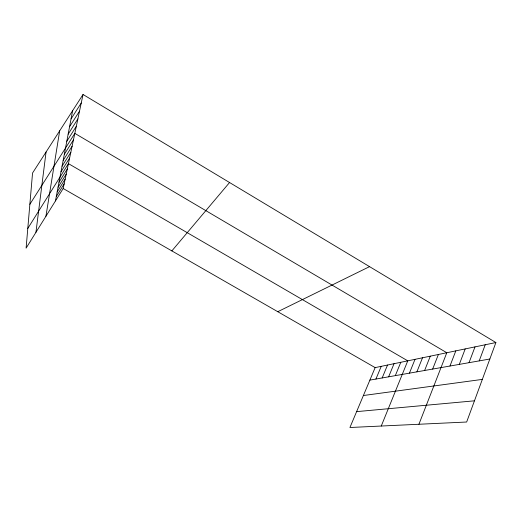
<?xml version="1.0" encoding="UTF-8"?>
<svg xmlns="http://www.w3.org/2000/svg" width="522" height="522" viewBox="0 0 522 522"><rect width="100%" height="100%" fill="white"/><g stroke="black" fill="none" stroke-linecap="round" stroke-linejoin="round"><path stroke-width="0.78" d="M35.946 232.316L46.06 152M45.923 216.271L59.678 130.82M55.456 200.937L72.61 110.71M83.037 94.495L32.547 173.03L26.1 248.146L63.182 188.514L83.037 94.495L495.9 342.549L466.655 422.017L349.929 427.505L375.142 367.612L495.9 342.549M479.209 360.885L485.219 344.768M469.037 362.673L474.994 346.889M459.301 364.389L465.2 348.924M449.964 366.033L455.81 350.869M418.925 424.262L446.799 352.741L74.822 133.371L29.858 204.298M432.653 369.074L438.395 354.484M424.621 370.489L430.304 356.161M416.882 371.847L422.513 357.779M409.431 373.158L415.01 359.338M381.256 426.037L407.773 360.839L68.434 163.634L27.79 228.434M395.317 375.638L400.792 362.288M388.629 376.819L394.045 363.684M382.163 377.954L387.533 365.041M375.918 379.05L381.23 366.346M57.166 191.939L65.165 179.111M56.298 196.52L64.154 183.901M59.012 182.237L67.305 168.991M58.072 187.176L66.216 174.146M61.002 171.764L69.609 158.062M63.162 160.411L72.108 146.232M62.059 166.205L70.835 152.267M64.31 154.375L73.439 139.942M66.796 141.286L76.316 126.304M68.147 134.18L77.876 118.912M69.563 126.735L79.514 111.16M71.051 118.918L81.23 103.03M171.855 250.906L229.556 182.524M277.763 311.706L369.55 266.638M369.876 380.114L489.838 359.019M363.39 395.519L482.341 379.396M356.611 411.636L474.459 400.818M63.182 188.514L375.142 367.612"/></g></svg>
